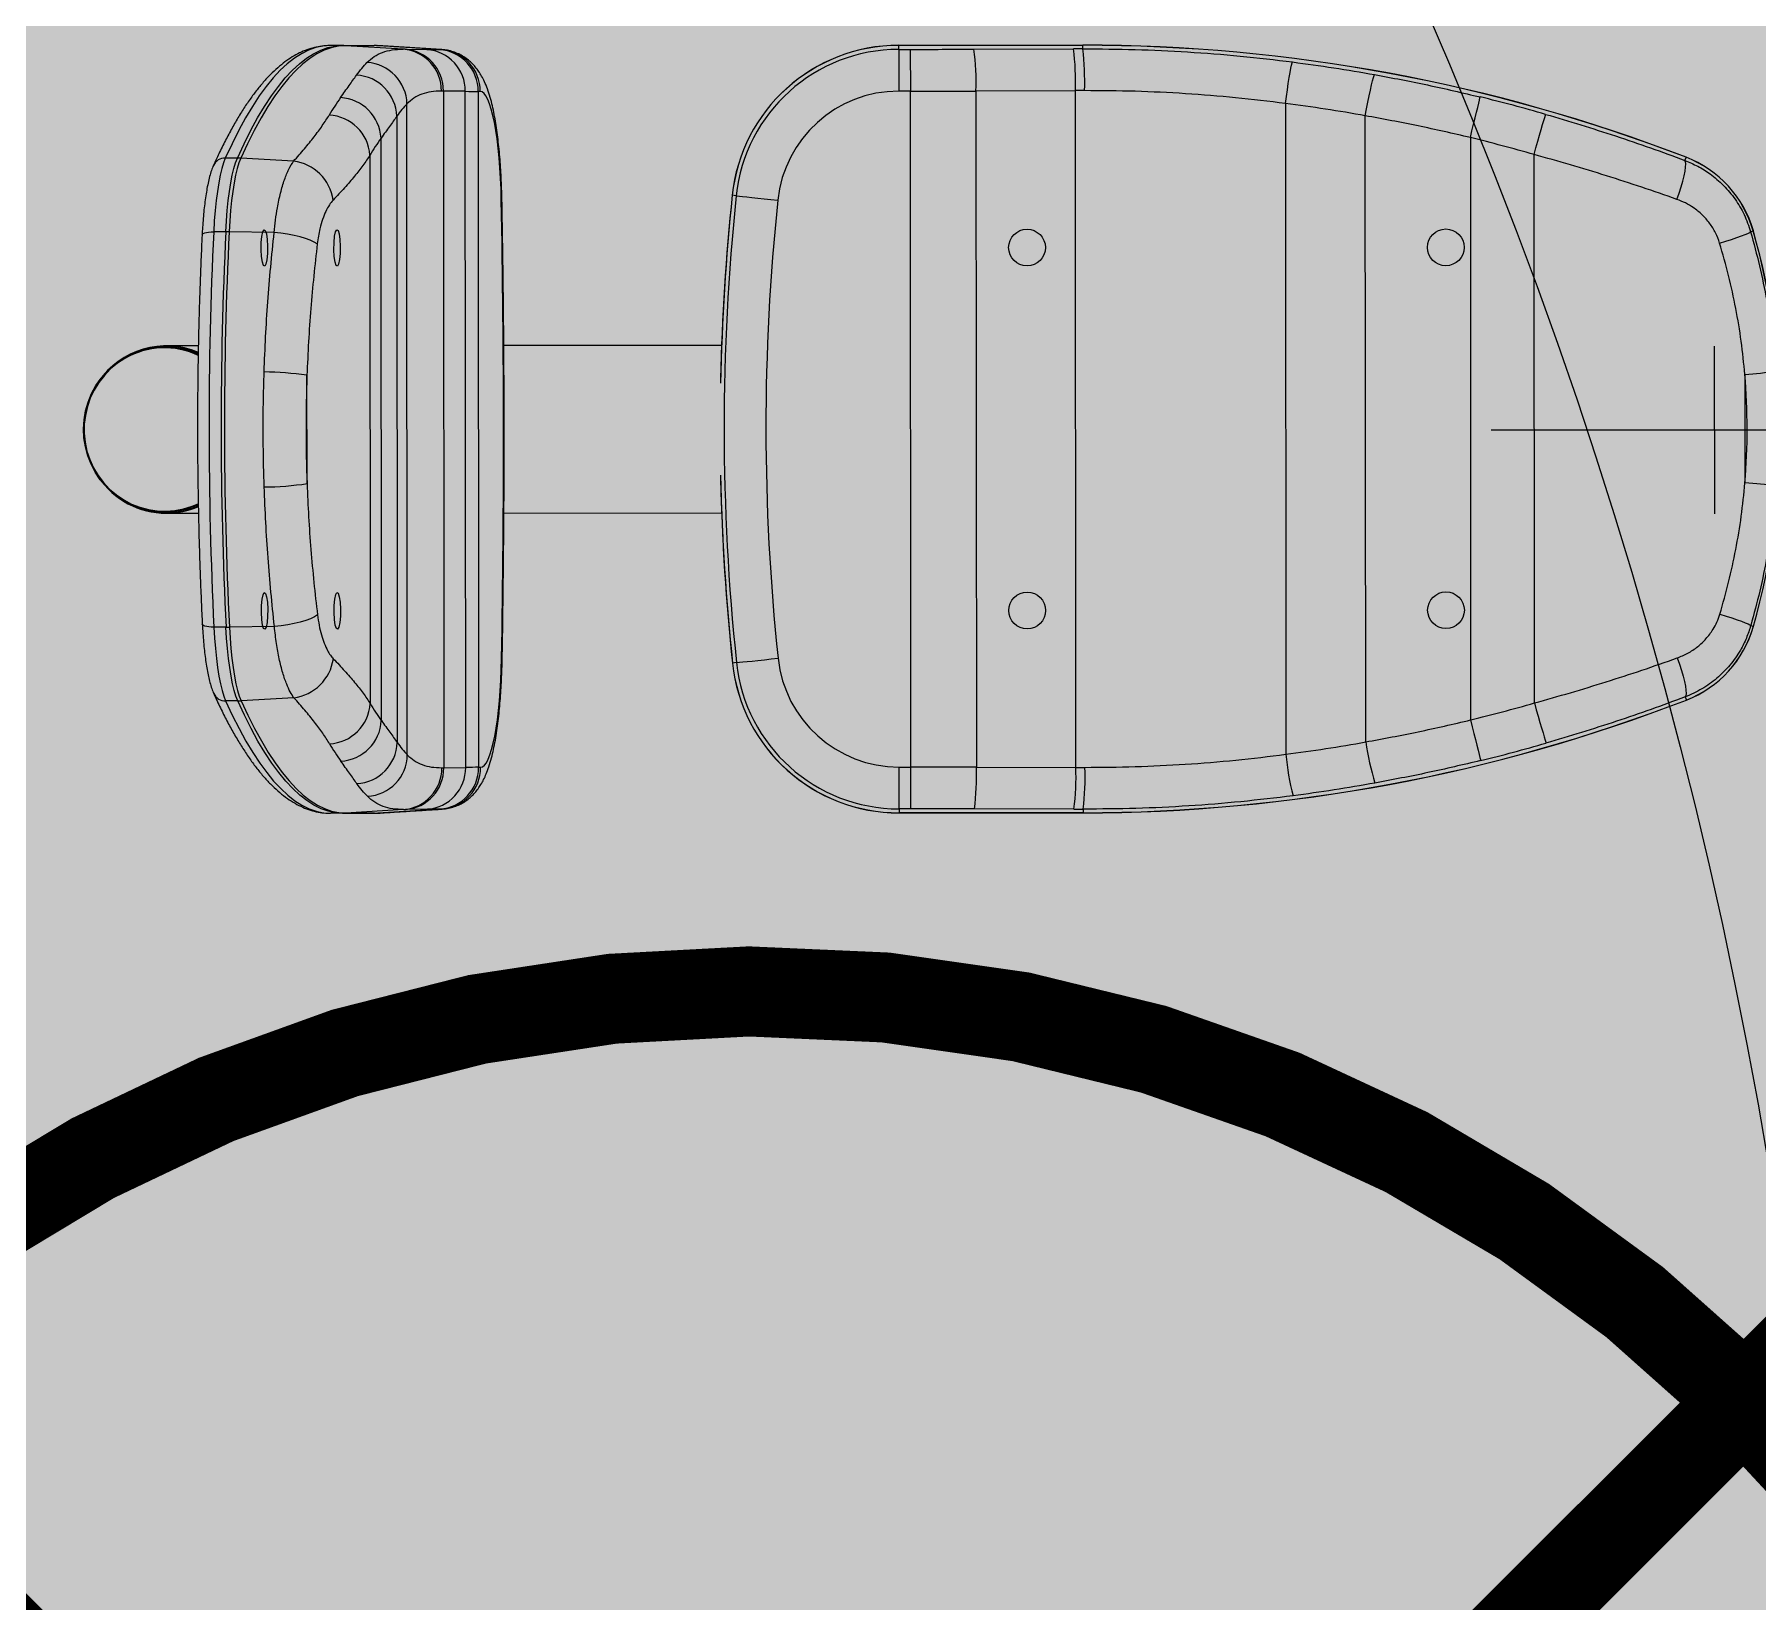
# Model space of a CAD drawing. Header units: millimetres. Extents: x 7964926 to 16080295, y -6277184 to -2986664.
# Drawn here: x 8007547 to 8008165, y -3081077 to -3080516 of the extents above; entities that cross this region are included whole.
import ezdxf

# ---------------------------------------------------------------- set-up
doc = ezdxf.new("R2010")
doc.units = ezdxf.units.MM
doc.header["$LTSCALE"] = 2000
doc.header["$MEASUREMENT"] = 0
doc.linetypes.add('160531_SATTVA BANDAPURA_base PLAN$0$160531_SATTVA BANDAPURA_base PLAN$0$PHANTOM', pattern=[63.5, 31.75, -6.35, 6.35, -6.35, 6.35, -6.35])
for name, color, linetype, lineweight in [('L - paving', 9, 'Continuous', 5), ('L-HATCH', 8, 'Continuous', 5), ('L-lights', 213, 'Continuous', 0)]:
    doc.layers.add(name, color=color, linetype=linetype, lineweight=lineweight)
doc.layers.add('L - proposed trees', color=74, linetype='Continuous')

# ---------------------------------------------------------------- blocks, each defined once
blk = doc.blocks.new('tree14 pp')
at = {"layer": 'L - proposed trees', "ltscale": 2000}
blk.add_circle((-1172.82, 1330.71), 1275.3, dxfattribs=at)
blk = doc.blocks.new('gym')
at = {"linetype": 'Continuous', "lineweight": 15}
for p, q in [((-4888.09, 135.33), (-4892.41, 135.32)), ((-4888.09, 135.33), (-4876.64, 135.33)), ((-4875.44, 135.3), (-4886.89, 135.29)), ((-4866.26, 134.02), (-4886.89, 135.29)), ((-4852.48, 133.88), (-4875.44, 135.3)), ((-4875.32, 135.29), (-4875.44, 135.3)), ((-4865.54, 134.01), (-4857.69, 133.91)), ((-4853.21, 133.88), (-4852.48, 133.88)), ((-4852.48, 133.88), (-4852.37, 133.88)), ((-4688.7, 135.44), (-4622.76, 135.48)), ((-4622.76, 135.44), (-4688.7, 135.4)), ((-4688.7, 135.44), (-4688.7, 135.4)), ((-4688.7, 133.98), (-4688.7, 135.4)), ((-4688.7, 133.98), (-4688.69, 119)), ((-4688.7, 133.98), (-4684.53, 133.98)), ((-4684.53, 133.98), (-4684.52, 119)), ((-4661.73, 134.02), (-4626.07, 134.15)), ((-4622.76, 135.48), (-4622.76, 135.44)), ((-4622.76, 134.16), (-4622.76, 135.44)), ((-4851.8, 119.04), (-4851.66, -123.38)), ((-4843.95, 118.95), (-4851.8, 119.04)), ((-4843.82, -123.28), (-4843.95, 118.95)), ((-4839.33, 118.92), (-4839.19, -123.24)), ((-4838.6, 118.92), (-4839.33, 118.92)), ((-4684.52, 119), (-4688.69, 119)), ((-4684.38, -123.15), (-4684.52, 119)), ((-4625.36, 119.17), (-4661.01, 119.05)), ((-4661.01, 119.05), (-4660.88, -123.17)), ((-4625.22, -123.26), (-4625.36, 119.17)), ((-4864.72, -118.77), (-4864.85, 114.41)), ((-4550.14, 114.59), (-4550, -118.59)), ((-4868.49, 109.99), (-4868.37, -114.34)), ((-4521.4, -114.15), (-4521.53, 110.18)), ((-4874.03, -106.51), (-4874.15, 102.14)), ((-4483.91, 102.36), (-4483.8, -106.29)), ((-4925.59, 95.04), (-4929.92, 95.03)), ((-4905.48, 93.92), (-4924.39, 95)), ((-4878.11, 96.06), (-4878, -100.43)), ((-4460.97, -100.19), (-4461.08, 96.29)), ((-4407.06, 94.2), (-4406.64, 95.29)), ((-4748.35, 81.68), (-4748.31, 81.68)), ((-4746.89, 81.53), (-4748.31, 81.68)), ((-4929.76, 68.61), (-4934.08, 68.61)), ((-4912.41, 68.34), (-4928.55, 68.6)), ((-4383.52, 68.64), (-4382.56, 68.91)), ((-4752.15, 27.89), (-4830.19, 27.85)), ((-4900.66, -21.61), (-4900.68, 17.21)), ((-4385.54, 17.5), (-4385.52, -21.32)), ((-4830.22, -32.16), (-4752.12, -32.12)), ((-4929.68, -73.04), (-4934, -73.04)), ((-4912.33, -72.75), (-4928.47, -73.03)), ((-4383.44, -72.45), (-4382.48, -72.72)), ((-4748.21, -85.9), (-4748.25, -85.9)), ((-4746.8, -85.75), (-4748.21, -85.9)), ((-4905.37, -98.32), (-4924.28, -99.42)), ((-4406.95, -98.04), (-4406.53, -99.13)), ((-4925.48, -99.46), (-4929.81, -99.46)), ((-4851.66, -123.38), (-4843.82, -123.28)), ((-4839.19, -123.24), (-4838.46, -123.24)), ((-4688.55, -123.16), (-4684.38, -123.15)), ((-4688.55, -138.13), (-4688.55, -123.16)), ((-4684.37, -138.13), (-4684.38, -123.15)), ((-4660.88, -123.17), (-4625.22, -123.26)), ((-4887.93, -139.71), (-4892.26, -139.71)), ((-4876.48, -139.7), (-4887.93, -139.71)), ((-4866.11, -138.37), (-4886.73, -139.67)), ((-4886.73, -139.67), (-4875.28, -139.66)), ((-4852.33, -138.22), (-4875.28, -139.66)), ((-4875.28, -139.66), (-4875.17, -139.66)), ((-4857.54, -138.26), (-4865.38, -138.37)), ((-4852.33, -138.22), (-4853.05, -138.22)), ((-4852.22, -138.22), (-4852.33, -138.22)), ((-4684.37, -138.13), (-4688.55, -138.13)), ((-4688.55, -138.13), (-4688.54, -139.56)), ((-4688.54, -139.56), (-4622.61, -139.52)), ((-4688.54, -139.56), (-4688.54, -139.59)), ((-4622.61, -139.56), (-4688.54, -139.59)), ((-4625.92, -138.23), (-4661.57, -138.15)), ((-4622.61, -138.24), (-4622.61, -139.52)), ((-4622.61, -139.52), (-4622.61, -139.56))]:
    blk.add_line(p, q, dxfattribs=at)
at = {"linetype": 'Continuous'}
blk.add_line((-4396.51, 27.59), (-4396.48, -32.42), dxfattribs=at)
at = {"linetype": '160531_SATTVA BANDAPURA_base PLAN$0$160531_SATTVA BANDAPURA_base PLAN$0$PHANTOM', "lineweight": 0}
blk.add_line((-2876.32, -1.56), (-4476.5, -2.46), dxfattribs=at)
at = {"linetype": 'Continuous', "lineweight": 15, "flags": 128}
for points in [[(-4892.41, 135.32), (-4894.97, 135.14), (-4897.53, 134.6), (-4900.08, 133.69), (-4902.63, 132.42), (-4905.17, 130.8), (-4907.71, 128.81), (-4910.23, 126.47), (-4912.75, 123.76), (-4915.25, 120.71), (-4917.74, 117.3), (-4920.21, 113.54), (-4922.67, 109.43), (-4925.1, 104.97), (-4927.52, 100.17), (-4929.92, 95.03)], [(-4925.59, 95.04), (-4923.2, 100.18), (-4920.78, 104.98), (-4918.34, 109.43), (-4915.89, 113.54), (-4913.42, 117.3), (-4910.93, 120.71), (-4908.43, 123.77), (-4905.91, 126.47), (-4903.39, 128.81), (-4900.85, 130.8), (-4898.31, 132.43), (-4895.76, 133.69), (-4893.21, 134.6), (-4890.65, 135.14), (-4888.09, 135.33)], [(-4886.89, 135.29), (-4889.45, 135.11), (-4892, 134.56), (-4894.56, 133.66), (-4897.11, 132.39), (-4899.65, 130.76), (-4902.18, 128.78), (-4904.71, 126.43), (-4907.22, 123.73), (-4909.72, 120.68), (-4912.21, 117.27), (-4914.68, 113.51), (-4917.14, 109.4), (-4919.58, 104.94), (-4921.99, 100.14), (-4924.39, 95)], [(-4550.14, 114.59), (-4549.81, 117.09), (-4549.46, 119.51), (-4549.12, 121.79), (-4548.79, 123.87), (-4548.47, 125.69), (-4548.18, 127.2), (-4547.93, 128.34), (-4547.72, 129.1), (-4547.56, 129.45)], [(-4521.53, 110.18), (-4521.07, 112.66), (-4520.61, 115.07), (-4520.16, 117.34), (-4519.72, 119.4), (-4519.31, 121.21), (-4518.95, 122.7), (-4518.64, 123.84), (-4518.4, 124.59), (-4518.22, 124.93)], [(-4831.05, 79.91), (-4831.16, 83.86), (-4831.33, 87.73), (-4831.56, 91.5), (-4831.85, 95.14), (-4832.19, 98.61), (-4832.59, 101.88), (-4833.04, 104.93), (-4833.53, 107.73), (-4834.07, 110.26), (-4834.64, 112.5), (-4835.25, 114.43), (-4835.89, 116.03), (-4836.55, 117.28), (-4837.22, 118.19), (-4837.91, 118.73), (-4838.6, 118.92)], [(-4483.91, 102.36), (-4483.32, 104.8), (-4482.74, 107.16), (-4482.2, 109.39), (-4481.7, 111.43), (-4481.27, 113.2), (-4480.91, 114.68), (-4480.63, 115.81), (-4480.45, 116.56), (-4480.36, 116.91)], [(-4461.08, 96.29), (-4460.39, 98.7), (-4459.72, 101.04), (-4459.08, 103.25), (-4458.51, 105.26), (-4458, 107.02), (-4457.58, 108.48), (-4457.26, 109.59), (-4457.04, 110.34), (-4456.94, 110.69)], [(-4929.92, 95.03), (-4930.57, 93.36), (-4931.19, 91.3), (-4931.76, 88.89), (-4932.3, 86.15), (-4932.78, 83.1), (-4933.2, 79.79), (-4933.56, 76.25), (-4933.86, 72.51), (-4934.08, 68.61)], [(-4929.76, 68.61), (-4929.53, 72.51), (-4929.24, 76.25), (-4928.88, 79.8), (-4928.45, 83.11), (-4927.97, 86.15), (-4927.44, 88.89), (-4926.86, 91.3), (-4926.25, 93.36), (-4925.59, 95.04)], [(-4924.39, 95), (-4925.04, 93.33), (-4925.66, 91.27), (-4926.24, 88.86), (-4926.77, 86.12), (-4927.25, 83.08), (-4927.67, 79.78), (-4928.03, 76.23), (-4928.33, 72.5), (-4928.55, 68.6)], [(-4409.89, 80.23), (-4409.1, 82.49), (-4408.4, 84.69), (-4407.8, 86.77), (-4407.33, 88.68), (-4406.99, 90.38), (-4406.78, 91.81), (-4406.73, 92.94), (-4406.82, 93.75), (-4407.06, 94.2)], [(-4746.89, 81.53), (-4746.53, 81.49), (-4745.76, 81.41), (-4744.61, 81.29), (-4743.1, 81.13), (-4741.28, 80.94), (-4739.19, 80.72), (-4736.91, 80.48), (-4734.49, 80.23), (-4732, 79.97)], [(-4830.83, 80.19), (-4830.83, 80.18), (-4831.05, 79.91)], [(-4938.24, 67.49), (-4938.24, 67.51), (-4938.12, 67.77), (-4937.81, 68), (-4937.32, 68.21), (-4936.68, 68.38), (-4935.91, 68.5), (-4935.03, 68.58), (-4934.08, 68.61)], [(-4896.97, 64.27), (-4898.05, 64.95), (-4899.47, 65.62), (-4901.18, 66.25), (-4903.14, 66.82), (-4905.3, 67.33), (-4907.61, 67.76), (-4910, 68.1), (-4912.41, 68.34)], [(-4394.6, 64.55), (-4392.38, 65.24), (-4390.31, 65.9), (-4388.43, 66.54), (-4386.81, 67.11), (-4385.47, 67.63), (-4384.46, 68.06), (-4383.81, 68.4), (-4383.52, 68.64)], [(-4939.55, -29.21), (-4940.07, -29.44), (-4943.09, -30.56), (-4946.21, -31.33), (-4949.4, -31.76), (-4952.61, -31.82), (-4955.81, -31.52), (-4958.96, -30.87), (-4962.02, -29.87), (-4964.95, -28.53), (-4967.72, -26.88), (-4970.29, -24.92), (-4972.63, -22.69), (-4974.72, -20.21), (-4976.53, -17.52), (-4978.04, -14.63), (-4979.22, -11.6), (-4980.07, -8.45), (-4980.57, -5.23), (-4980.72, -1.97), (-4980.52, 1.28), (-4979.96, 4.5), (-4979.06, 7.63), (-4977.83, 10.64), (-4976.27, 13.5), (-4974.42, 16.16), (-4972.29, 18.6), (-4969.91, 20.79), (-4967.3, 22.7), (-4964.51, 24.31), (-4961.55, 25.59), (-4958.48, 26.54), (-4955.32, 27.14), (-4952.12, 27.38), (-4948.9, 27.26), (-4945.73, 26.79), (-4942.62, 25.96), (-4939.62, 24.79), (-4939.6, 24.78)], [(-4965.88, 23.24), (-4968.55, 21.5), (-4971.02, 19.47), (-4973.25, 17.18), (-4975.22, 14.65), (-4976.91, 11.92), (-4978.29, 9.02), (-4979.35, 5.98), (-4980.07, 2.84), (-4980.44, -0.36), (-4980.47, -3.59), (-4980.15, -6.8), (-4979.48, -9.95), (-4978.47, -13.01), (-4977.14, -15.93), (-4975.5, -18.69), (-4973.58, -21.25), (-4971.38, -23.58), (-4968.95, -25.66), (-4966.3, -27.44), (-4963.48, -28.92), (-4960.52, -30.08), (-4957.45, -30.9), (-4954.31, -31.37), (-4951.13, -31.48), (-4947.97, -31.24), (-4944.85, -30.65), (-4941.81, -29.72), (-4939.62, -28.8)], [(-4934, -73.04), (-4934.95, -73.01), (-4935.83, -72.94), (-4936.6, -72.81), (-4937.24, -72.64), (-4937.73, -72.44), (-4938.04, -72.2), (-4938.16, -71.95), (-4938.16, -71.93)], [(-4934, -73.04), (-4933.77, -76.94), (-4933.47, -80.68), (-4933.11, -84.22), (-4932.68, -87.53), (-4932.2, -90.58), (-4931.66, -93.32), (-4931.08, -95.73), (-4930.46, -97.78), (-4929.81, -99.46)], [(-4925.48, -99.46), (-4926.14, -97.78), (-4926.76, -95.73), (-4927.34, -93.32), (-4927.87, -90.57), (-4928.36, -87.53), (-4928.78, -84.22), (-4929.15, -80.68), (-4929.45, -76.94), (-4929.68, -73.04)], [(-4928.47, -73.03), (-4928.24, -76.92), (-4927.94, -80.66), (-4927.58, -84.2), (-4927.15, -87.51), (-4926.67, -90.55), (-4926.13, -93.29), (-4925.55, -95.69), (-4924.93, -97.75), (-4924.28, -99.42)], [(-4896.9, -68.66), (-4897.98, -69.34), (-4899.39, -70.01), (-4901.1, -70.64), (-4903.06, -71.22), (-4905.22, -71.73), (-4907.53, -72.17), (-4909.92, -72.51), (-4912.33, -72.75)], [(-4394.52, -68.38), (-4392.31, -69.06), (-4390.23, -69.72), (-4388.36, -70.35), (-4386.73, -70.93), (-4385.4, -71.44), (-4384.39, -71.87), (-4383.73, -72.21), (-4383.44, -72.45)], [(-4838.46, -123.24), (-4837.77, -123.06), (-4837.09, -122.51), (-4836.41, -121.6), (-4835.76, -120.35), (-4835.12, -118.75), (-4834.52, -116.82), (-4833.94, -114.58), (-4833.41, -112.05), (-4832.92, -109.25), (-4832.47, -106.2), (-4832.08, -102.92), (-4831.74, -99.45), (-4831.45, -95.82), (-4831.23, -92.05), (-4831.06, -88.17), (-4830.96, -84.23)], [(-4830.74, -84.5), (-4830.74, -84.49), (-4830.96, -84.23)], [(-4746.8, -85.75), (-4746.44, -85.71), (-4745.67, -85.63), (-4744.51, -85.51), (-4743, -85.35), (-4741.18, -85.16), (-4739.1, -84.94), (-4736.82, -84.69), (-4734.4, -84.44), (-4731.91, -84.17)], [(-4409.79, -84.07), (-4409, -86.33), (-4408.3, -88.53), (-4407.7, -90.61), (-4407.23, -92.52), (-4406.88, -94.22), (-4406.68, -95.65), (-4406.62, -96.78), (-4406.71, -97.59), (-4406.95, -98.04)], [(-4929.81, -99.46), (-4927.41, -104.6), (-4924.98, -109.4), (-4922.54, -113.85), (-4920.08, -117.96), (-4917.6, -121.71), (-4915.11, -125.12), (-4912.61, -128.17), (-4910.09, -130.87), (-4907.56, -133.21), (-4905.02, -135.2), (-4902.48, -136.82), (-4899.93, -138.08), (-4897.37, -138.99), (-4894.82, -139.53), (-4892.26, -139.71)], [(-4887.93, -139.71), (-4890.49, -139.53), (-4893.05, -138.98), (-4895.61, -138.08), (-4898.16, -136.82), (-4900.7, -135.19), (-4903.24, -133.21), (-4905.77, -130.87), (-4908.28, -128.17), (-4910.79, -125.12), (-4913.28, -121.71), (-4915.76, -117.95), (-4918.22, -113.85), (-4920.66, -109.39), (-4923.08, -104.6), (-4925.48, -99.46)], [(-4924.28, -99.42), (-4921.88, -104.56), (-4919.46, -109.36), (-4917.01, -113.81), (-4914.55, -117.92), (-4912.08, -121.67), (-4909.59, -125.08), (-4907.08, -128.13), (-4904.56, -130.83), (-4902.04, -133.17), (-4899.5, -135.16), (-4896.95, -136.78), (-4894.4, -138.04), (-4891.85, -138.95), (-4889.29, -139.49), (-4886.73, -139.67)], [(-4460.97, -100.19), (-4460.28, -102.6), (-4459.6, -104.94), (-4458.96, -107.14), (-4458.38, -109.15), (-4457.88, -110.91), (-4457.46, -112.37), (-4457.13, -113.49), (-4456.92, -114.23), (-4456.82, -114.58)], [(-4483.8, -106.29), (-4483.2, -108.72), (-4482.62, -111.09), (-4482.07, -113.32), (-4481.57, -115.35), (-4481.14, -117.13), (-4480.77, -118.6), (-4480.5, -119.73), (-4480.31, -120.48), (-4480.23, -120.83)]]:
    blk.add_lwpolyline(points, dxfattribs=at)
at = {"linetype": 'Continuous', "flags": 128}
for points in [[(-4916.26, 56.51), (-4916.66, 57.73), (-4916.94, 59.71), (-4917.07, 62.17), (-4917.03, 64.72), (-4916.82, 66.98), (-4916.47, 68.61), (-4916.05, 69.35), (-4915.6, 69.09), (-4915.21, 67.88), (-4914.93, 65.89), (-4914.8, 63.43), (-4914.84, 60.88), (-4915.05, 58.62), (-4915.39, 56.99), (-4915.82, 56.25), (-4916.26, 56.51)], [(-4890.21, 56.53), (-4890.61, 57.74), (-4890.89, 59.73), (-4891.02, 62.19), (-4890.98, 64.74), (-4890.77, 67), (-4890.42, 68.62), (-4890, 69.36), (-4889.55, 69.11), (-4889.16, 67.89), (-4888.88, 65.9), (-4888.75, 63.45), (-4888.79, 60.89), (-4889, 58.63), (-4889.34, 57.01), (-4889.77, 56.27), (-4890.21, 56.53)], [(-4916.19, -73.5), (-4916.58, -72.29), (-4916.87, -70.3), (-4917, -67.84), (-4916.95, -65.29), (-4916.74, -63.03), (-4916.4, -61.41), (-4915.97, -60.67), (-4915.53, -60.92), (-4915.14, -62.14), (-4914.85, -64.12), (-4914.72, -66.58), (-4914.77, -69.14), (-4914.98, -71.4), (-4915.32, -73.02), (-4915.75, -73.76), (-4916.19, -73.5)], [(-4890.14, -73.49), (-4890.53, -72.27), (-4890.82, -70.29), (-4890.95, -67.83), (-4890.9, -65.28), (-4890.69, -63.02), (-4890.35, -61.39), (-4889.92, -60.65), (-4889.48, -60.91), (-4889.09, -62.12), (-4888.8, -64.11), (-4888.67, -66.57), (-4888.72, -69.12), (-4888.93, -71.38), (-4889.27, -73.01), (-4889.7, -73.75), (-4890.14, -73.49)]]:
    blk.add_lwpolyline(points, dxfattribs=at)
at = {"linetype": 'Continuous'}
for centre in [(-4642.72, 62.96), (-4492.71, 63.04), (-4642.65, -67.06), (-4492.63, -66.97)]:
    blk.add_circle(centre, 6.58, dxfattribs=at)
at = {"linetype": 'Continuous', "lineweight": 15}
for centre, radius, start, end in [((-4888.08, 115.93), 19.39, 86.47794, 90.03338), ((-4876.63, 115.93), 19.4, 86.47856, 90.03276), ((-4867.35, 119.21), 14.85, 359.40092, 85.76962), ((-4866.64, 119.21), 14.84, 359.37379, 85.74129), ((-4858.8, 119.11), 14.84, 359.37379, 85.74129), ((-4854.24, 119.01), 14.91, 359.64967, 86.04006), ((-4853.51, 119.01), 14.91, 359.64967, 86.04006), ((-4688.67, 75.43), 60.01, 90.03227, 174.02068), ((-4688.67, 75.43), 59.97, 90.03227, 174.02068), ((-4688.67, 75.43), 58.54, 90.03227, 174.02068), ((-4756.12, 122.02), 95.16, 358.21107, 7.2463), ((-4720.48, 122.14), 95.17, 358.21144, 7.24593), ((-4622.42, -464.59), 600.07, 68.92304, 90.03227), ((-4622.42, -464.59), 600.03, 68.92304, 90.03227), ((-4719.04, 122.46), 96.99, 358.0644, 6.92722), ((-4883.71, 109.52), 15.22, 1.75216, 87.08853), ((-4880.02, 114.11), 15.17, 1.13388, 86.76732), ((-4688.67, 75.43), 43.57, 90.03227, 174.02068), ((-4806.82, 58.98), 100.12, 144.80968, 149.07201), ((-4889.55, 101.28), 15.43, 3.21454, 86.6385), ((-4622.42, -464.59), 598.61, 73.95204, 76.27136), ((-4893.55, 94.98), 15.48, 3.98922, 86.8831), ((-4794.47, 45.95), 97.5, 144.80784, 149.07534), ((-4622.42, -464.59), 583.63, 73.95204, 76.27136), ((-4930.03, 90.46), 4.57, 88.59571, 154.70897), ((-4925.58, 74.13), 20.91, 86.72598, 90.02921), ((-4907.59, 77.62), 16.44, 8.19249, 82.59921), ((-4414.52, 98.35), 8.45, 338.83132, 339.08424), ((-4421.01, 58), 39.97, 15.83764, 68.92304), ((-4421.01, 58), 40, 15.83764, 68.92304), ((-3952.61, -1.66), 800.09, 174.02068, 178.73547), ((-3952.61, -1.66), 800.05, 174.02068, 178.85248), ((-3952.61, -1.66), 798.63, 174.02068, 186.04387), ((-9328.87, -4.69), 4498.61, 358.98692, 1.07762), ((-3952.61, -1.66), 783.65, 174.02068, 186.04387), ((-3471.1, -1.39), 1464.66, 177.26063, 182.80391), ((-3466.77, -1.39), 1464.66, 177.26063, 182.80391), ((-3465.82, -1.39), 1464.41, 177.26054, 182.804), ((-4929.72, -3.55), 72.16, 89.07058, 90.03048), ((-4382.46, 68.63), 0.293, 102.19725, 109.49393), ((-4632.69, -2.05), 259.99, 344.2269, 15.83764), ((-4632.69, -2.05), 260.03, 344.2269, 15.83764), ((-4951.09, -1.54), 29.3, 66.8586, 145.92951), ((-4951.69, -1.41), 28.44, 64.8309, 119.9389), ((-4951.14, -1.37), 28.88, 66.43429, 107.57795), ((-4395.11, 159.21), 142.03, 273.86313, 278.38841), ((-4917.05, -95.07), 113.47, 81.70701, 89.47835), ((-4951.02, -2.81), 29.42, 214.22335, 269.89987), ((-4917.15, 90.66), 113.47, 270.58619, 278.35754), ((-3952.61, -1.66), 800.05, 181.21206, 186.04387), ((-3952.61, -1.66), 800.09, 181.32907, 186.04387), ((-4394.93, -163.04), 142.03, 81.67613, 86.20141), ((-4951.14, -3.08), 28.88, 252.48893, 293.66397), ((-4951.09, -3.06), 29.17, 270.0449, 293.26683), ((-4929.72, -0.88), 72.16, 270.03406, 270.99396), ((-4420.95, -61.86), 39.97, 291.1415, 344.2269), ((-4420.95, -61.86), 40, 291.1415, 344.2269), ((-4382.39, -72.44), 0.293, 250.57062, 257.86728), ((-4907.5, -82.02), 16.44, 277.46531, 351.87207), ((-4688.58, -79.59), 60.01, 186.04387, 270.03227), ((-4688.58, -79.59), 59.97, 186.04387, 270.03227), ((-4688.58, -79.59), 58.54, 186.04387, 270.03227), ((-4688.58, -79.59), 43.57, 186.04387, 270.03227), ((-4929.92, -94.89), 4.57, 205.35108, 271.46774), ((-4925.5, -78.55), 20.91, 270.03533, 273.33856), ((-4893.44, -99.37), 15.48, 273.18151, 356.07529), ((-4794.42, -50.23), 97.5, 210.98916, 215.25674), ((-4622.94, 460.51), 600.03, 270.03227, 291.1415), ((-4622.94, 460.51), 600.07, 270.03227, 291.1415), ((-4622.94, 460.51), 583.63, 283.79318, 286.1125), ((-4414.41, -102.19), 8.45, 20.9803, 21.23322), ((-4889.44, -105.66), 15.43, 273.42604, 356.85001), ((-4806.75, -63.27), 100.13, 210.99264, 215.25482), ((-4883.59, -113.89), 15.23, 272.99463, 358.29376), ((-4424.8, -100.09), 97.62, 188.28271, 197.16196), ((-4622.94, 460.51), 598.61, 283.79318, 286.1125), ((-4879.89, -118.49), 15.17, 273.29916, 358.92869), ((-4867.2, -123.58), 14.84, 274.24264, 0.71588), ((-4866.5, -123.56), 14.84, 274.32325, 0.69075), ((-4858.66, -123.46), 14.84, 274.32337, 0.69069), ((-4854.1, -123.35), 14.91, 274.02448, 0.41488), ((-4853.37, -123.35), 14.91, 274.02448, 0.41488), ((-4755.98, -126.25), 95.16, 352.81827, 1.85346), ((-4720.34, -126.33), 95.17, 352.81861, 1.8531), ((-4725.98, -126.35), 104.06, 353.43891, 1.69855), ((-4453.82, -109.45), 96.62, 185.43125, 194.38227), ((-4887.94, -120.31), 19.39, 270.03116, 273.5866), ((-4876.5, -120.3), 19.4, 270.03178, 273.58598)]:
    blk.add_arc(centre, radius, start, end, dxfattribs=at)
for centre, major_axis, ratio, start_param, end_param in [((-4070.34, 84.66), (-815.12, 48.64), 0.010582, 6.062266, 6.066332), ((-5330.91, 163.28), (-485.07, 28.95), 0.010582, 2.920673, 2.967697), ((-4684.54, 163.64), (-485.06, -0.27), 0.061163, 1.570796, 1.61782), ((-4587.73, 84.37), (-815.09, -0.46), 0.061163, 4.755347, 4.759413), ((-4071.23, 69.69), (-800.12, 48.65), 0.010779, 6.06229, 6.066356), ((-5331.8, 148.31), (-500.07, 28.94), 0.010267, 2.920636, 2.96766), ((-4684.53, 148.67), (-500.06, -0.28), 0.059328, 1.570796, 1.61782), ((-4587.72, 69.4), (-800.09, -0.45), 0.062309, 4.755347, 4.759413), ((-4854.98, -464.72), (0.33, -583.98), 0.127305, 3.270376, 3.319948), ((-4624.81, -464.59), (-583.98, -0.33), 0.999996, 4.534033, 4.583605), ((-4797.73, -2.14), (0.14, -240.31), 0.429753, 4.631527, 4.793251), ((-4625.09, -2.04), (-240.34, -0.14), 0.999874, 3.060731, 3.222454), ((-4855.5, 460.38), (0.33, -583.98), 0.127305, 6.10483, 6.154402), ((-4625.33, 460.51), (-583.98, -0.33), 0.999996, 1.69958, 1.749152), ((-4071.15, -73.15), (-800.06, -49.55), 0.010779, 0.216829, 0.220896), ((-5331.63, -153.19), (-500.04, -29.5), 0.010267, 3.315526, 3.36255), ((-4684.36, -152.82), (-500.06, -0.28), 0.059328, 4.665365, 4.712389), ((-4587.64, -73.44), (-800.09, -0.45), 0.062309, 1.523772, 1.527838), ((-4070.24, -88.12), (-815.07, -49.56), 0.010582, 0.216853, 0.22092), ((-5330.72, -168.16), (-485.04, -29.49), 0.010582, 3.315488, 3.362512), ((-4684.36, -167.8), (-485.06, -0.27), 0.061163, 4.665365, 4.712389), ((-4587.63, -88.41), (-815.09, -0.46), 0.061163, 1.523772, 1.527838)]:
    blk.add_ellipse(centre, major_axis=major_axis, ratio=ratio, start_param=start_param, end_param=end_param, dxfattribs=at)
for points, knots in [([(-4892.41, 135.32), (-4892.95, 135.31), (-4894.38, 135.28), (-4896.7, 134.97), (-4899.36, 134.31), (-4902.01, 133.34), (-4904.64, 132.06), (-4907.26, 130.45), (-4909.87, 128.52), (-4912.48, 126.24), (-4915.06, 123.64), (-4917.62, 120.7), (-4920.15, 117.44), (-4922.64, 113.87), (-4925.1, 109.99), (-4927.52, 105.82), (-4929.91, 101.35), (-4932.12, 96.89), (-4933.53, 93.81), (-4934.16, 92.42)], [0, 0, 0, 0, 0.0330157, 0.088506, 0.1442246, 0.2006781, 0.2582713, 0.3172499, 0.3776622, 0.4393623, 0.5020666, 0.5654434, 0.6291927, 0.6930896, 0.7569662, 0.8207437, 0.8843915, 0.9479015, 1, 1, 1, 1]), ([(-4879.17, 129.26), (-4878.33, 130.01), (-4876.66, 131.5), (-4873.61, 132.96), (-4870.2, 133.89), (-4867.57, 133.98), (-4866.26, 134.02)], [0, 0, 0, 0, 0.249223, 0.498445, 0.749223, 1, 1, 1, 1]), ([(-4830.83, 80.19), (-4830.84, 80.87), (-4830.89, 82.86), (-4831, 86.13), (-4831.19, 89.94), (-4831.44, 93.68), (-4831.75, 97.32), (-4832.11, 100.85), (-4832.54, 104.26), (-4833.03, 107.55), (-4833.59, 110.73), (-4834.24, 113.8), (-4835.03, 116.84), (-4835.94, 119.69), (-4836.95, 122.19), (-4838.01, 124.29), (-4839.1, 126.06), (-4840.31, 127.66), (-4841.67, 129.12), (-4843.21, 130.45), (-4844.91, 131.61), (-4846.78, 132.58), (-4848.78, 133.29), (-4850.66, 133.74), (-4851.87, 133.82), (-4852.37, 133.85)], [0, 0, 0, 0, 0.026615, 0.077248, 0.127996, 0.178938, 0.230165, 0.281794, 0.333989, 0.386987, 0.441155, 0.4971, 0.555899, 0.619591, 0.675933, 0.719325, 0.757253, 0.791848, 0.824502, 0.856103, 0.887148, 0.917889, 0.948456, 0.978925, 1, 1, 1, 1]), ([(-4622.76, 134.16), (-4616.5, 134.12), (-4603.97, 134.04), (-4585.15, 133.13), (-4566.33, 131.69), (-4553.82, 130.2), (-4547.56, 129.45)], [0, 0, 0, 0, 0.24922, 0.498441, 0.749221, 1, 1, 1, 1]), ([(-4888.65, 116.68), (-4887.59, 118.17), (-4885.48, 121.14), (-4883.78, 123.53), (-4882.93, 124.72)], [0, 0, 0, 0, 0.499634, 1, 1, 1, 1]), ([(-4882.93, 124.72), (-4882.31, 125.57), (-4881.06, 127.26), (-4879.8, 128.6), (-4879.17, 129.26)], [0, 0, 0, 0, 0.499847, 1, 1, 1, 1]), ([(-4547.56, 129.45), (-4542.66, 128.79), (-4532.85, 127.46), (-4523.09, 125.77), (-4518.22, 124.93)], [0, 0, 0, 0, 0.4998468, 1, 1, 1, 1]), ([(-4518.22, 124.93), (-4511.88, 123.74), (-4499.21, 121.36), (-4486.65, 118.39), (-4480.36, 116.91)], [0, 0, 0, 0, 0.499632, 1, 1, 1, 1]), ([(-4852.5, 119.05), (-4853.76, 119.01), (-4856.27, 118.93), (-4859.54, 118.03), (-4862.46, 116.61), (-4864.05, 115.15), (-4864.85, 114.41)], [0, 0, 0, 0, 0.249187, 0.498374, 0.749187, 1, 1, 1, 1]), ([(-4550.14, 114.59), (-4556.08, 115.32), (-4567.98, 116.76), (-4585.96, 118.17), (-4604.01, 119.07), (-4616.08, 119.15), (-4622.11, 119.18)], [0, 0, 0, 0, 0.249189, 0.498378, 0.749189, 1, 1, 1, 1]), ([(-4905.48, 93.92), (-4904.14, 95.42), (-4901.48, 98.42), (-4898.07, 102.66), (-4895.07, 106.7), (-4893.5, 109.19), (-4892.71, 110.44)], [0, 0, 0, 0, 0.249051, 0.498099, 0.749051, 1, 1, 1, 1]), ([(-4868.49, 109.99), (-4869.33, 108.82), (-4871.01, 106.5), (-4873.1, 103.6), (-4874.15, 102.14)], [0, 0, 0, 0, 0.499635, 1, 1, 1, 1]), ([(-4483.91, 102.36), (-4490.15, 103.81), (-4502.64, 106.7), (-4515.23, 109.02), (-4521.53, 110.18)], [0, 0, 0, 0, 0.4996362, 1, 1, 1, 1]), ([(-4456.94, 110.69), (-4452.74, 109.45), (-4444.33, 106.98), (-4431.81, 102.96), (-4419.36, 98.73), (-4411.16, 95.71), (-4407.06, 94.2)], [0, 0, 0, 0, 0.249032, 0.498065, 0.749031, 1, 1, 1, 1]), ([(-4912.41, 68.34), (-4912.25, 69.85), (-4911.95, 72.9), (-4911.2, 77.71), (-4910.15, 82.67), (-4908.76, 87.34), (-4907.18, 91.26), (-4906.05, 93.03), (-4905.48, 93.92)], [0, 0, 0, 0, 0.131974, 0.266026, 0.446976, 0.633317, 0.814017, 1, 1, 1, 1]), ([(-4878.11, 96.06), (-4878.91, 94.85), (-4880.51, 92.44), (-4883.6, 88.52), (-4887.13, 84.38), (-4889.93, 81.44), (-4891.32, 79.96)], [0, 0, 0, 0, 0.248999, 0.498, 0.748999, 1, 1, 1, 1]), ([(-4409.89, 80.23), (-4414.06, 81.69), (-4422.42, 84.61), (-4435.17, 88.73), (-4448.05, 92.66), (-4456.74, 95.08), (-4461.08, 96.29)], [0, 0, 0, 0, 0.2490179, 0.498033, 0.7490179, 1, 1, 1, 1]), ([(-4407.06, 94.2), (-4405.5, 93.54), (-4402.34, 92.21), (-4397.66, 89.23), (-4393.07, 85.33), (-4388.96, 80.39), (-4385.61, 74.8), (-4384.22, 70.71), (-4383.52, 68.64)], [0, 0, 0, 0, 0.141386, 0.285248, 0.461177, 0.642009, 0.818477, 1, 1, 1, 1]), ([(-4934.16, 92.42), (-4934.29, 92.12), (-4934.68, 91.23), (-4935.24, 89.55), (-4935.84, 87.31), (-4936.37, 84.83), (-4936.83, 82.21), (-4937.23, 79.43), (-4937.57, 76.5), (-4937.86, 73.44), (-4938.09, 70.43), (-4938.19, 68.41), (-4938.24, 67.49)], [0, 0, 0, 0, 0.055468, 0.166908, 0.283934, 0.394433, 0.501276, 0.606041, 0.709529, 0.812192, 0.914302, 1, 1, 1, 1]), ([(-4891.32, 79.96), (-4891.77, 79.44), (-4892.67, 78.37), (-4893.94, 76.01), (-4895.09, 73.13), (-4895.96, 70.1), (-4896.59, 67.1), (-4896.85, 65.22), (-4896.97, 64.27)], [0, 0, 0, 0, 0.183671, 0.372317, 0.552864, 0.738802, 0.868291, 1, 1, 1, 1]), ([(-4830.74, -84.5), (-4830.69, -81.75), (-4830.55, -73.76), (-4830.37, -60.51), (-4830.2, -44.76), (-4830.09, -28.98), (-4830.03, -13.2), (-4830.03, 2.59), (-4830.08, 18.37), (-4830.19, 34.15), (-4830.35, 49.91), (-4830.56, 65.26), (-4830.74, 75.34), (-4830.83, 80.19)], [0, 0, 0, 0, 0.050356, 0.146036, 0.241715, 0.337392, 0.433069, 0.528746, 0.624423, 0.7201, 0.815777, 0.911455, 1, 1, 1, 1]), ([(-4394.6, 64.55), (-4395.05, 65.8), (-4395.96, 68.33), (-4398.12, 71.74), (-4400.81, 74.8), (-4403.77, 77.18), (-4406.83, 79.02), (-4408.86, 79.83), (-4409.89, 80.23)], [0, 0, 0, 0, 0.173398, 0.352277, 0.528608, 0.709897, 0.853772, 1, 1, 1, 1]), ([(-4916.02, 18.4), (-4915.85, 22.6), (-4915.53, 31), (-4914.72, 43.54), (-4913.7, 56.02), (-4912.84, 64.23), (-4912.41, 68.34)], [0, 0, 0, 0, 0.248711, 0.497424, 0.748711, 1, 1, 1, 1]), ([(-4383.52, 68.64), (-4382.41, 64.57), (-4380.2, 56.44), (-4377.64, 44.01), (-4375.61, 31.43), (-4374.8, 22.94), (-4374.39, 18.7)], [0, 0, 0, 0, 0.248722, 0.497444, 0.748722, 1, 1, 1, 1]), ([(-4938.24, 67.49), (-4938.32, 65.97), (-4938.53, 61.55), (-4938.83, 54.17), (-4939.15, 45.35), (-4939.4, 36.47), (-4939.61, 27.54), (-4939.76, 18.58), (-4939.85, 9.59), (-4939.89, 0.58), (-4939.88, -8.43), (-4939.81, -17.43), (-4939.68, -26.41), (-4939.5, -35.36), (-4939.27, -44.27), (-4938.98, -53.13), (-4938.64, -61.77), (-4938.36, -68.02), (-4938.19, -71.35), (-4938.16, -71.93)], [0, 0, 0, 0, 0.033574, 0.097382, 0.161188, 0.22499, 0.288787, 0.352582, 0.416374, 0.480166, 0.543956, 0.607747, 0.671538, 0.735331, 0.799126, 0.862924, 0.926725, 0.987178, 1, 1, 1, 1]), ([(-4896.97, 64.27), (-4897.41, 60.45), (-4898.28, 52.81), (-4899.33, 41.1), (-4900.17, 29.23), (-4900.51, 21.22), (-4900.68, 17.21)], [0, 0, 0, 0, 0.24859, 0.497177, 0.74859, 1, 1, 1, 1]), ([(-4385.54, 17.5), (-4385.94, 21.46), (-4386.74, 29.39), (-4388.74, 41.21), (-4391.27, 52.96), (-4393.49, 60.69), (-4394.6, 64.55)], [0, 0, 0, 0, 0.248571, 0.4971441, 0.7485705, 1, 1, 1, 1]), ([(-4915.99, -22.81), (-4916.13, -17.81), (-4916.4, -7.81), (-4916.36, 5.96), (-4916.12, 14.68), (-4916.02, 18.4)], [0, 0, 0, 0, 0.363888, 0.729118, 1, 1, 1, 1]), ([(-4912.33, -72.75), (-4912.76, -68.68), (-4913.62, -60.55), (-4914.65, -48.12), (-4915.48, -35.54), (-4915.82, -27.05), (-4915.99, -22.81)], [0, 0, 0, 0, 0.248723, 0.497444, 0.748722, 1, 1, 1, 1]), ([(-4900.66, -21.61), (-4900.49, -25.57), (-4900.14, -33.49), (-4899.3, -45.31), (-4898.24, -57.07), (-4897.35, -64.8), (-4896.9, -68.66)], [0, 0, 0, 0, 0.248571, 0.4971442, 0.7485707, 1, 1, 1, 1]), ([(-4394.52, -68.38), (-4393.43, -64.56), (-4391.25, -56.91), (-4388.72, -45.2), (-4386.72, -33.34), (-4385.92, -25.32), (-4385.52, -21.32)], [0, 0, 0, 0, 0.24859, 0.497178, 0.74859, 1, 1, 1, 1]), ([(-4374.37, -22.5), (-4374.76, -26.7), (-4375.56, -35.1), (-4377.56, -47.64), (-4380.1, -60.12), (-4382.32, -68.34), (-4383.44, -72.45)], [0, 0, 0, 0, 0.2487114, 0.497424, 0.7487112, 1, 1, 1, 1]), ([(-4938.16, -71.93), (-4938.13, -72.5), (-4938.05, -74.17), (-4937.86, -76.86), (-4937.59, -79.94), (-4937.26, -82.89), (-4936.89, -85.67), (-4936.46, -88.29), (-4935.97, -90.72), (-4935.43, -92.96), (-4934.81, -95.03), (-4934.31, -96.24), (-4934.06, -96.85)], [0, 0, 0, 0, 0.053289, 0.154881, 0.256726, 0.358968, 0.461784, 0.565433, 0.670328, 0.777163, 0.887202, 1, 1, 1, 1]), ([(-4905.37, -98.32), (-4905.81, -97.66), (-4906.69, -96.33), (-4908.04, -93.35), (-4909.4, -89.44), (-4910.64, -84.5), (-4911.67, -78.91), (-4912.11, -74.82), (-4912.33, -72.75)], [0, 0, 0, 0, 0.141384, 0.285247, 0.461176, 0.642009, 0.818477, 1, 1, 1, 1]), ([(-4896.9, -68.66), (-4896.72, -69.91), (-4896.36, -72.44), (-4895.52, -75.85), (-4894.49, -78.91), (-4893.39, -81.29), (-4892.29, -83.13), (-4891.59, -83.94), (-4891.23, -84.34)], [0, 0, 0, 0, 0.173399, 0.352277, 0.528607, 0.709895, 0.853771, 1, 1, 1, 1]), ([(-4409.79, -84.07), (-4408.51, -83.55), (-4405.91, -82.48), (-4402.44, -80.12), (-4399.37, -77.24), (-4397.12, -74.21), (-4395.5, -71.21), (-4394.85, -69.33), (-4394.52, -68.38)], [0, 0, 0, 0, 0.183672, 0.372315, 0.552863, 0.738802, 0.868291, 1, 1, 1, 1]), ([(-4383.44, -72.45), (-4383.93, -73.96), (-4384.92, -77.01), (-4387.36, -81.82), (-4390.81, -86.78), (-4395.47, -91.45), (-4400.87, -95.38), (-4404.91, -97.15), (-4406.95, -98.04)], [0, 0, 0, 0, 0.131974, 0.266026, 0.446975, 0.633317, 0.814017, 1, 1, 1, 1]), ([(-4891.23, -84.34), (-4889.84, -85.81), (-4887.07, -88.73), (-4883.53, -92.85), (-4880.42, -96.79), (-4878.81, -99.21), (-4878, -100.43)], [0, 0, 0, 0, 0.249017, 0.4980318, 0.7490167, 1, 1, 1, 1]), ([(-4852.22, -138.18), (-4851.83, -138.16), (-4850.7, -138.11), (-4848.9, -137.7), (-4846.87, -137.01), (-4845.01, -136.09), (-4843.33, -134.98), (-4841.83, -133.73), (-4840.5, -132.37), (-4839.32, -130.89), (-4838.27, -129.3), (-4837.3, -127.52), (-4836.36, -125.44), (-4835.42, -122.89), (-4834.58, -120), (-4833.82, -116.81), (-4833.19, -113.58), (-4832.64, -110.17), (-4832.17, -106.7), (-4831.78, -103.14), (-4831.45, -99.49), (-4831.18, -95.76), (-4830.97, -91.94), (-4830.82, -88.19), (-4830.76, -85.69), (-4830.74, -84.5)], [0, 0, 0, 0, 0.0165216, 0.047852, 0.0785279, 0.1087848, 0.1388728, 0.1690984, 0.1998959, 0.2319206, 0.2661831, 0.3042371, 0.3485056, 0.4026528, 0.4687334, 0.5254933, 0.5849961, 0.6411537, 0.6953041, 0.7482077, 0.8002901, 0.8518122, 0.9029465, 0.9538146, 1, 1, 1, 1]), ([(-4460.97, -100.19), (-4456.66, -98.99), (-4448.05, -96.57), (-4435.2, -92.64), (-4422.42, -88.5), (-4414, -85.55), (-4409.79, -84.07)], [0, 0, 0, 0, 0.248998, 0.497999, 0.748998, 1, 1, 1, 1]), ([(-4934.06, -96.85), (-4933.66, -97.73), (-4932.49, -100.3), (-4930.52, -104.35), (-4928.15, -108.89), (-4925.74, -113.13), (-4923.3, -117.09), (-4920.82, -120.75), (-4918.29, -124.12), (-4915.71, -127.18), (-4913.09, -129.92), (-4910.43, -132.35), (-4907.72, -134.44), (-4904.98, -136.19), (-4902.22, -137.58), (-4899.46, -138.63), (-4896.71, -139.33), (-4894.3, -139.66), (-4892.82, -139.7), (-4892.26, -139.71)], [0, 0, 0, 0, 0.032828, 0.096101, 0.159463, 0.222961, 0.286599, 0.350375, 0.414267, 0.478223, 0.542091, 0.605666, 0.668654, 0.730697, 0.791453, 0.850715, 0.908497, 0.965053, 1, 1, 1, 1]), ([(-4892.58, -114.82), (-4893.36, -113.59), (-4894.92, -111.12), (-4897.92, -107.09), (-4901.33, -102.85), (-4904.02, -99.83), (-4905.37, -98.32)], [0, 0, 0, 0, 0.2490306, 0.4980642, 0.74903, 1, 1, 1, 1]), ([(-4406.95, -98.04), (-4411.02, -99.54), (-4419.15, -102.55), (-4431.56, -106.78), (-4444.12, -110.83), (-4452.58, -113.33), (-4456.82, -114.58)], [0, 0, 0, 0, 0.24905, 0.498098, 0.74905, 1, 1, 1, 1]), ([(-4874.03, -106.51), (-4872.98, -107.96), (-4870.89, -110.85), (-4869.21, -113.18), (-4868.37, -114.34)], [0, 0, 0, 0, 0.499636, 1, 1, 1, 1]), ([(-4521.4, -114.15), (-4515.11, -112.98), (-4502.52, -110.65), (-4490.04, -107.74), (-4483.8, -106.29)], [0, 0, 0, 0, 0.499635, 1, 1, 1, 1]), ([(-4882.79, -129.09), (-4883.64, -127.9), (-4885.34, -125.52), (-4887.46, -122.55), (-4888.51, -121.06)], [0, 0, 0, 0, 0.499633, 1, 1, 1, 1]), ([(-4864.72, -118.77), (-4863.93, -119.5), (-4862.34, -120.95), (-4859.43, -122.37), (-4856.16, -123.27), (-4853.63, -123.35), (-4852.37, -123.39)], [0, 0, 0, 0, 0.249189, 0.498378, 0.749189, 1, 1, 1, 1]), ([(-4621.97, -123.26), (-4615.98, -123.22), (-4603.99, -123.13), (-4585.98, -122.22), (-4567.96, -120.8), (-4555.99, -119.33), (-4550, -118.59)], [0, 0, 0, 0, 0.249187, 0.498374, 0.749186, 1, 1, 1, 1]), ([(-4480.23, -120.83), (-4486.5, -122.32), (-4499.06, -125.3), (-4511.73, -127.69), (-4518.07, -128.89)], [0, 0, 0, 0, 0.499634, 1, 1, 1, 1]), ([(-4879.02, -133.63), (-4879.65, -132.97), (-4880.91, -131.64), (-4882.16, -129.94), (-4882.79, -129.09)], [0, 0, 0, 0, 0.499846, 1, 1, 1, 1]), ([(-4518.07, -128.89), (-4522.95, -129.74), (-4532.7, -131.44), (-4542.51, -132.78), (-4547.41, -133.45)], [0, 0, 0, 0, 0.499846, 1, 1, 1, 1]), ([(-4866.11, -138.37), (-4867.41, -138.33), (-4870.03, -138.25), (-4873.43, -137.33), (-4876.49, -135.88), (-4878.18, -134.38), (-4879.02, -133.63)], [0, 0, 0, 0, 0.249221, 0.498442, 0.749221, 1, 1, 1, 1]), ([(-4547.41, -133.45), (-4553.63, -134.19), (-4566.06, -135.69), (-4584.85, -137.16), (-4603.7, -138.1), (-4616.31, -138.19), (-4622.61, -138.24)], [0, 0, 0, 0, 0.249223, 0.498445, 0.749223, 1, 1, 1, 1])]:
    blk.add_open_spline(points, degree=3, knots=knots, dxfattribs=at)
for points in [[(-4875.32, 135.28), (-4876.64, 135.33)], [(-4852.37, 133.88), (-4875.32, 135.29)], [(-4959.86, 26.16), (-4960.24, 26.04)], [(-4939.59, 27.78), (-4951.11, 27.78)], [(-4960.21, -30.5), (-4959.83, -30.62)], [(-4951.07, -32.23), (-4939.55, -32.22)], [(-4876.48, -139.7), (-4875.17, -139.62)], [(-4875.17, -139.66), (-4852.22, -138.22)]]:
    blk.add_open_spline(points, degree=1, dxfattribs=at)
blk = doc.blocks.new('PL')
at = {"layer": 'L-lights', "const_width": 65}
for points in [[(0, -1658.7), (0, 1658.7)], [(1658.7, -2.2), (-1658.7, -2.2)]]:
    blk.add_lwpolyline(points, dxfattribs=at)
blk.add_lwpolyline([(6.1, 1008.7, 1.057607), (106.6, -1003, 0.945531)], format="xyb", close=True, dxfattribs=at)

msp = doc.modelspace()

# ---------------------------------------------------------------- hatches: boundary and pattern name
at = {"layer": 'L - paving'}
h = msp.add_hatch(dxfattribs=at)
h.set_pattern_fill('ANSI36', color=37, scale=1000)
h.paths.add_polyline_path([(7997249.07, -3079450.78), (7997249.07, -3078947.26), (7999248.19, -3078947.26), (7999248.19, -3079450.78)], flags=16)
h.paths.add_polyline_path([(8000120.75, -3079437.9), (8000120.75, -3078934.38), (8002119.87, -3078934.38), (8002119.87, -3079437.9)], flags=16)
h.paths.add_polyline_path([(8015248.98, -3079419.06), (8015248.98, -3078915.54), (8017248.09, -3078915.54), (8017248.09, -3079419.06)], flags=16)
h.paths.add_polyline_path([(8018120.65, -3079406.18), (8018120.65, -3078902.67), (8020119.77, -3078902.67), (8020119.77, -3079406.18)], flags=16)
h.paths.add_polyline_path([(7999236.28, -3080456.15), (7999236.28, -3081256.15), (7998436.28, -3081256.15), (7998436.28, -3080456.15)], flags=16)
h.paths.add_polyline_path([(8022495, -3080470.58), (8022495, -3079512), (8023637.09, -3079512), (8023636.13, -3080473.42)])
h.paths.add_polyline_path([(7993153.39, -3080728.49), (7993153.39, -3080434.64), (7993447.24, -3080434.64), (7993447.24, -3080728.49)], flags=16)
h.paths.add_polyline_path([(8007659.24, -3081506.43), (8007659.24, -3081212.58), (8007953.09, -3081212.58), (8007953.09, -3081506.43)], flags=16)
h.paths.add_polyline_path([(8022154.16, -3081211.82), (8022448, -3081211.82), (8022448, -3081505.66), (8022154.16, -3081505.66)], flags=16)
h.paths.add_polyline_path([(8017889.53, -3079143.18), (8017889.53, -3079543.18), (8017489.53, -3079543.18), (8017489.53, -3079143.18)], flags=16)
h.paths.add_polyline_path([(8020361.12, -3079138.13), (8020761.12, -3079138.13), (8020761.12, -3079538.13), (8020361.12, -3079538.13)], flags=16)
h.paths.add_polyline_path([(7999889.63, -3079174.9), (7999889.63, -3079574.9), (7999489.63, -3079574.9), (7999489.63, -3079174.9)], flags=16)
h.paths.add_polyline_path([(7997011.95, -3079179.96), (7997011.95, -3079579.96), (7996611.95, -3079579.96), (7996611.95, -3079179.96)], flags=16)
edge = h.paths.add_edge_path()
edge.add_arc((7997107.17, -3072809.97), 8900, 253.968729, 267.611384)
edge.add_line((7996736.24, -3081702.23), (7996736.24, -3080509.97))
edge.add_line((7996736.24, -3080509.97), (7998136.24, -3080509.97))
edge.add_line((7998136.24, -3080509.97), (7998136.24, -3081709.97))
edge.add_line((7998136.24, -3081709.97), (8001236.23, -3081709.97))
edge.add_line((8001236.23, -3081709.97), (8001236.23, -3080509.96))
edge.add_line((8001236.23, -3080509.96), (8002636.23, -3080509.96))
edge.add_line((8002636.23, -3080509.96), (8002636.23, -3081709.97))
edge.add_line((8002636.23, -3081709.97), (8005736.22, -3081709.97))
edge.add_line((8005736.22, -3081709.97), (8005736.22, -3080509.96))
edge.add_line((8005736.22, -3080509.96), (8007136.22, -3080509.96))
edge.add_line((8007136.22, -3080509.96), (8007136.22, -3081711.18))
edge.add_line((8007136.22, -3081711.18), (8010236.21, -3081711.18))
edge.add_line((8010236.21, -3081711.18), (8010236.21, -3080509.96))
edge.add_line((8010236.21, -3080509.96), (8011636.21, -3080509.96))
edge.add_line((8011636.21, -3080509.96), (8011636.21, -3081709.97))
edge.add_line((8011636.21, -3081709.97), (8011636.69, -3081709.97))
edge.add_line((8011636.69, -3081709.97), (8011636.69, -3080909.97))
edge.add_line((8011636.69, -3080909.97), (8012436.69, -3080909.97))
edge.add_line((8012436.69, -3080909.97), (8012436.69, -3081709.97))
edge.add_line((8012436.69, -3081709.97), (8014736.2, -3081709.97))
edge.add_line((8014736.2, -3081709.97), (8014736.2, -3080509.96))
edge.add_line((8014736.2, -3080509.96), (8016136.2, -3080509.96))
edge.add_line((8016136.2, -3080509.96), (8016136.2, -3081709.97))
edge.add_line((8016136.2, -3081709.97), (8019236.19, -3081709.97))
edge.add_line((8019236.19, -3081709.97), (8019236.19, -3080509.96))
edge.add_line((8019236.19, -3080509.96), (8020636.19, -3080509.96))
edge.add_line((8020636.19, -3080509.96), (8020636.19, -3081709.97))
edge.add_line((8020636.19, -3081709.97), (8023636.13, -3081709.97))
edge.add_line((8023636.13, -3081709.97), (8023636.13, -3078632.71))
edge.add_line((8023636.13, -3078632.71), (8021648.36, -3078636.21))
edge.add_line((8021648.36, -3078636.21), (8021648.36, -3079296.46))
edge.add_line((8021648.36, -3079296.46), (8020848.36, -3079296.46))
edge.add_line((8020848.36, -3079296.46), (8020848.36, -3078637.62))
edge.add_line((8020848.36, -3078637.62), (8014852.05, -3078648.19))
edge.add_line((8014852.05, -3078648.19), (8014852.05, -3079148.25))
edge.add_line((8014852.05, -3079148.25), (8015011.85, -3079148.25))
edge.add_line((8015011.85, -3079148.25), (8015011.85, -3079548.25))
edge.add_line((8015011.85, -3079548.25), (8014852.05, -3079548.25))
edge.add_line((8014852.05, -3079548.25), (8014852.05, -3079869.39))
edge.add_line((8014852.05, -3079869.39), (8002535.81, -3079869.39))
edge.add_line((8002535.81, -3079869.39), (8002535.81, -3078669.9))
edge.add_line((8002535.81, -3078669.9), (7992415.75, -3078687.73))
edge.add_line((7992415.75, -3078687.73), (7992419.85, -3081014.39))
edge.add_arc((7992136.25, -3090109.97), 9100, 73.968729, 88.214098, ccw=False)

# ---------------------------------------------------------------- block references
at = {"layer": 'L - proposed trees', "color": 1, "xscale": 1.377, "yscale": 1.377, "zscale": 1.377}
msp.add_blockref('tree14 pp', (8008051.2, -3083042.36), dxfattribs=at)
at = {"layer": 'L-HATCH', "color": 2}
msp.add_blockref('gym', (8012545.74, -3080655.13), dxfattribs=at)
at = {"layer": 'L-lights', "color": 6, "xscale": 0.497007000161001, "yscale": 0.497007000161001, "zscale": 0.497007000161001, "rotation": 135.0000000000014}
msp.add_blockref('PL', (8007805.7, -3081359.97, 0), dxfattribs=at)

doc.saveas('drawing.dxf')
